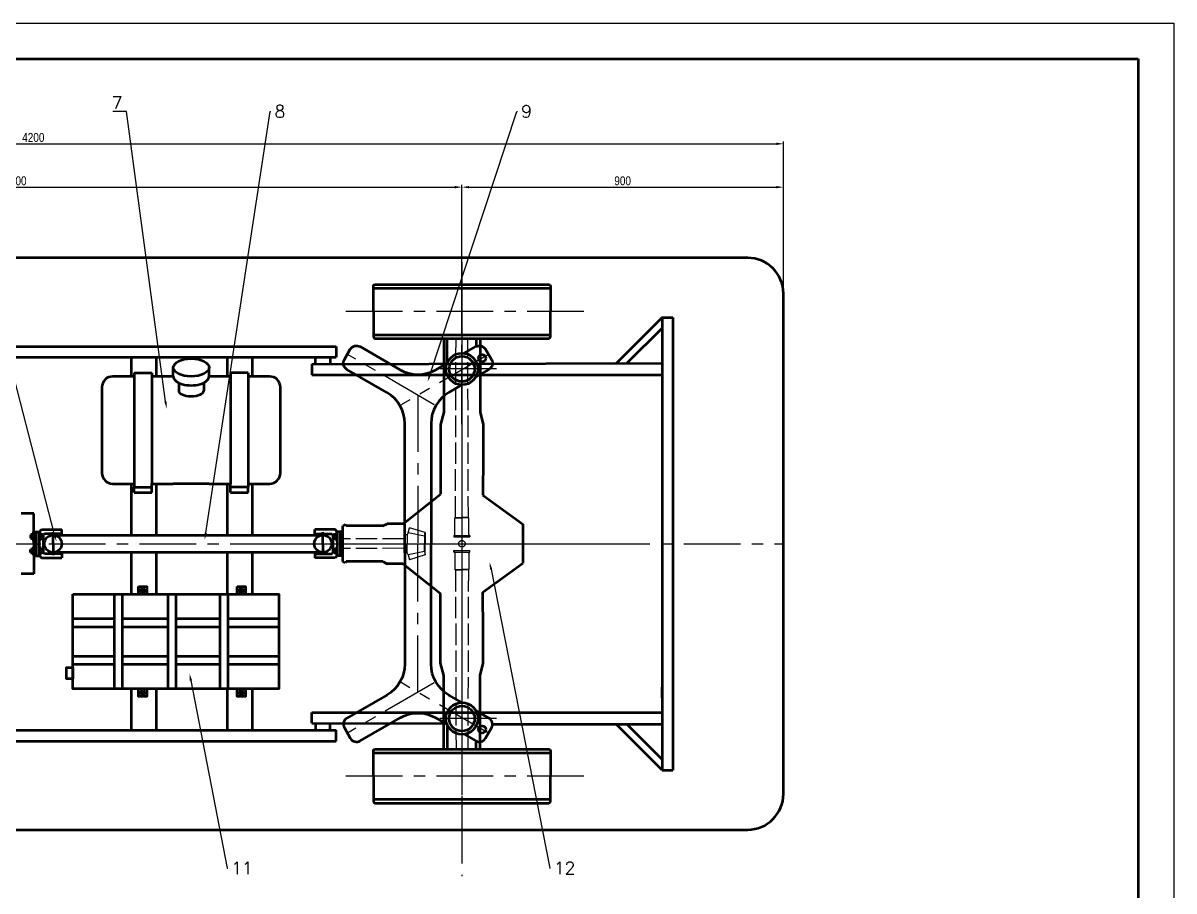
# Model space of a CAD drawing. Header units: millimetres. Extents: x 4452 to 5641, y 1905 to 2746.
# Drawn here: x 4996 to 5641, y 2260 to 2746 of the extents above; entities that cross this region are included whole.
import ezdxf
from ezdxf import colors
from ezdxf.entities.mleader import LeaderData, LeaderLine
from ezdxf.math import Vec2, Vec3

# ---------------------------------------------------------------- set-up
doc = ezdxf.new("R2010")
doc.units = ezdxf.units.MM
doc.linetypes.add('ACAD_ISO02W100', pattern=[15, 12, -3])
doc.linetypes.add('CENTER', pattern=[50.8, 31.75, -6.35, 6.35, -6.35])
for name, color, linetype, lineweight in [('中心线层', 1, 'CENTER', 25), ('总内框线', 7, 'Continuous', 50), ('标注层', 3, 'Continuous', 25), ('粗实线层', 250, 'Continuous', 50), ('虚线层', 4, 'ACAD_ISO02W100', 25)]:
    doc.layers.add(name, color=color, linetype=linetype, lineweight=lineweight)
doc.styles.get("Standard").update_dxf_attribs({"font": 'txt', "bigfont": 'gbcbig.shx'})
doc.styles.add('陈杰（2）', font='Arial.ttf', dxfattribs={"width": 0.8})
doc.dimstyles.new('ISO-25', dxfattribs={"dimtxt": 2.5, "dimasz": 2.5, "dimexe": 1.25, "dimexo": 0.625, "dimtad": 1, "dimtxsty": 'Standard', "dimcen": 2.5, "dimadec": 0, "dimazin": 0, "dimtfac": 1, "dimtmove": 0, "dimatfit": 3, "dimfxl": 1, "dimarcsym": 0})

# ---------------------------------------------------------------- blocks, each defined once
blk = doc.blocks.new('*X12')
at = {"layer": '粗实线层'}
for p, q in [((-50, 300), (-50, 325)), ((50, 300), (50, 325)), ((-160, 300), (-220, 300)), ((-160, 310), (-160, 300)), ((-160, 310), (-110, 310)), ((-160, 300), (-160, 0)), ((-110, 310), (-110, 300)), ((-50, 300), (-110, 300)), ((-110, 300), (-110, 0)), ((110, 300), (50, 300)), ((160, 310), (110, 310)), ((110, 310), (110, 300)), ((110, 300), (110, 0)), ((160, 310), (160, 300)), ((220, 300), (160, 300)), ((160, 300), (160, 0)), ((-250, 270), (-250, 30)), ((-35, 282.1), (-35, 260)), ((35, 282.1), (35, 260)), ((250, 30), (250, 270)), ((-220, 0), (-160, 0)), ((-160, 0), (-160, -10)), ((-110, 0), (-50, 0)), ((-110, -10), (-110, 0)), ((50, 0), (-50, 0)), ((50, 0), (110, 0)), ((110, -10), (110, 0)), ((160, 0), (220, 0)), ((160, 0), (160, -10)), ((-160, -25), (-160, -10)), ((-160, -10), (-110, -10)), ((-160, -10), (-110, -10)), ((-160, -25), (-110, -25)), ((-110, -25), (-110, -10)), ((160, -10), (110, -10)), ((110, -25), (110, -10)), ((110, -25), (160, -25)), ((160, -25), (160, -10))]:
    blk.add_line(p, q, dxfattribs=at)
for centre, start, end in [((-220, 270), 90, 180), ((220, 270), 0, 90), ((-220, 30), 180, 270), ((220, 30), 270, 360)]:
    blk.add_arc(centre, 30, start, end, dxfattribs=at)
blk.add_ellipse((0, 325), major_axis=(-50, 0), ratio=0.5, dxfattribs=at)
for centre, major_axis, ratio, start_param, end_param in [((0, 300), (-50, 0), 0.5, 0, 3.141593), ((0, 260), (35, 0), 0.428571, 3.141593, 6.283185)]:
    blk.add_ellipse(centre, major_axis=major_axis, ratio=ratio, start_param=start_param, end_param=end_param, dxfattribs=at)
blk = doc.blocks.new('*D13')
at = {"layer": 'Defpoints', "color": 0, "transparency": 16777216}
for p in [(5242.14, 2653.89), (4742.14, 2585.09), (5242.14, 2585.09)]:
    blk.add_point(p, dxfattribs=at)
at = {"layer": '标注层', "color": 0, "lineweight": -2, "transparency": 16777216}
for p, q in [((4742.14, 2587.09), (4742.14, 2655.14)), ((4746.14, 2653.89), (5238.14, 2653.89)), ((5242.14, 2587.09), (5242.14, 2655.14))]:
    blk.add_line(p, q, dxfattribs=at)
at = {"layer": '标注层', "color": 0, "transparency": 16777216}
for points in [[(4746.14, 2654.56), (4746.14, 2653.22), (4742.14, 2653.89)], [(5238.14, 2654.56), (5238.14, 2653.22), (5242.14, 2653.89)]]:
    blk.add_solid(points, dxfattribs=at)
at = {"layer": '标注层', "color": 0, "transparency": 16777216, "insert": (4992.14, 2657.42), "char_height": 5, "attachment_point": 5, "style": '陈杰（2）'}
blk.add_mtext('2500', dxfattribs=at)
blk = doc.blocks.new('*D14')
at = {"layer": 'Defpoints', "color": 0, "transparency": 16777216}
for p in [(5422.14, 2653.89), (5242.14, 2585.09), (5422.14, 2585.09)]:
    blk.add_point(p, dxfattribs=at)
at = {"layer": '标注层', "color": 0, "lineweight": -2, "transparency": 16777216}
for p, q in [((5242.14, 2587.09), (5242.14, 2655.14)), ((5246.14, 2653.89), (5418.14, 2653.89)), ((5422.14, 2587.09), (5422.14, 2655.14))]:
    blk.add_line(p, q, dxfattribs=at)
at = {"layer": '标注层', "color": 0, "transparency": 16777216}
for points in [[(5246.14, 2654.56), (5246.14, 2653.22), (5242.14, 2653.89)], [(5418.14, 2654.56), (5418.14, 2653.22), (5422.14, 2653.89)]]:
    blk.add_solid(points, dxfattribs=at)
at = {"layer": '标注层', "color": 0, "transparency": 16777216, "insert": (5332.14, 2657.42), "char_height": 5, "attachment_point": 5, "style": '陈杰（2）'}
blk.add_mtext('900', dxfattribs=at)
blk = doc.blocks.new('*D17')
at = {"layer": 'Defpoints', "color": 0, "transparency": 16777216}
for p in [(5422.14, 2678.15), (4582.14, 2595.09), (5422.14, 2595.09)]:
    blk.add_point(p, dxfattribs=at)
at = {"layer": '标注层', "color": 0, "lineweight": -2, "transparency": 16777216}
for p, q in [((4582.14, 2597.09), (4582.14, 2679.4)), ((4586.14, 2678.15), (5418.14, 2678.15)), ((5422.14, 2597.09), (5422.14, 2679.4))]:
    blk.add_line(p, q, dxfattribs=at)
at = {"layer": '标注层', "color": 0, "transparency": 16777216}
for points in [[(4586.14, 2678.82), (4586.14, 2677.49), (4582.14, 2678.15)], [(5418.14, 2678.82), (5418.14, 2677.49), (5422.14, 2678.15)]]:
    blk.add_solid(points, dxfattribs=at)
at = {"layer": '标注层', "color": 0, "transparency": 16777216, "insert": (5002.14, 2681.69), "char_height": 5, "attachment_point": 5, "style": '陈杰（2）'}
blk.add_mtext('4200', dxfattribs=at)

msp = doc.modelspace()

# ---------------------------------------------------------------- linework, layer by layer
for p, q in [((4451.8534, 2745.7386), (5640.8534, 2745.7386)), ((5640.8534, 2745.7386), (5640.8534, 1904.7386))]:
    msp.add_line(p, q)
at = {"layer": '中心线层', "lineweight": -3}
for p, q in [((5242.1446, 2612.0023), (5242.1446, 2268.2264)), ((5242.1446, 2612.0023), (5242.1446, 2268.2264)), ((5242.1446, 2612.0023), (5242.1446, 2268.2264)), ((5242.1446, 2611.0995), (5242.1446, 2556.9303)), ((5310.4052, 2584.3369), (5174.0047, 2584.3369)), ((5242.1446, 2351.0995), (5242.1446, 2296.9303)), ((5310.4052, 2324.3369), (5174.0047, 2324.3369))]:
    msp.add_line(p, q, dxfattribs=at)
at = {"layer": '中心线层'}
for p, q in [((5242.1446, 2521.2409), (5242.1446, 2593.8104)), ((5242.1446, 2584.3369), (5242.1446, 2324.3369)), ((5242.1446, 2584.3369), (5242.1446, 2324.3369)), ((5226.6738, 2532.1633), (5177.974, 2560.2801)), ((5256.9982, 2560.2801), (5208.0984, 2532.0478)), ((5261.4428, 2552.1397), (5224.3543, 2552.1397)), ((5217.4861, 2537.4678), (5217.4861, 2454.3369)), ((4872.9237, 2454.3369), (5038.634, 2454.3369)), ((4959.9925, 2454.3369), (5422.1446, 2454.3369)), ((5127.3517, 2454.3369), (5311.3584, 2454.3369)), ((5157.3517, 2454.3369), (5341.3584, 2454.3369)), ((5159.9697, 2454.3369), (5283.2254, 2454.3369)), ((5189.9697, 2454.3369), (5313.2254, 2454.3369)), ((5194.4843, 2454.3369), (5291.1791, 2454.3369)), ((5194.4843, 2454.3369), (5291.1791, 2454.3369)), ((5217.4861, 2371.2059), (5217.4861, 2454.3369)), ((5063.3971, 2426.5177), (5063.3971, 2429.7523)), ((5118.5911, 2426.5177), (5118.5911, 2429.7523)), ((5061.7183, 2428.1755), (5065.3071, 2428.1755)), ((5116.9122, 2428.1755), (5120.5011, 2428.1755)), ((5242.1446, 2387.4328), (5242.1446, 2327.6367)), ((5242.1446, 2387.4328), (5242.1446, 2327.6367)), ((5063.3971, 2369.2495), (5063.3971, 2372.4841)), ((5118.5908, 2369.2495), (5118.5908, 2372.4841)), ((5226.6738, 2376.5104), (5177.974, 2348.3936)), ((5256.9982, 2348.3936), (5208.0984, 2376.6259)), ((5061.7183, 2370.9073), (5065.3071, 2370.9073)), ((5116.9119, 2370.9073), (5120.5008, 2370.9073)), ((5261.4428, 2356.534), (5224.3543, 2356.534))]:
    msp.add_line(p, q, dxfattribs=at)
at = {"layer": '总内框线'}
for p, q in [((4471.8534, 2725.7386), (5620.8534, 2725.7386)), ((5620.8534, 2725.7386), (5620.8534, 1924.7386))]:
    msp.add_line(p, q, dxfattribs=at)
at = {"layer": '粗实线层'}
for p, q in [((5192.5446, 2597.3369), (5291.7446, 2597.3369)), ((5354.254, 2581.0388), (5328.5138, 2555.2987)), ((5354.254, 2581.0388), (5354.254, 2327.6349)), ((5354.254, 2581.0388), (5360.254, 2581.0388)), ((5360.254, 2581.0388), (5360.254, 2327.6349)), ((5354.254, 2575.0388), (5334.5323, 2555.3171)), ((5192.5446, 2571.3369), (5291.7446, 2571.3369)), ((5231.9446, 2569.2369), (5231.9446, 2527.9861)), ((5233.8358, 2555.3962), (5233.8358, 2569.2369)), ((5250.1446, 2569.2369), (5250.1446, 2564.797)), ((5252.3446, 2569.2369), (5252.3446, 2527.9861)), ((4824.5649, 2564.7215), (5171.6283, 2564.7215)), ((4824.5649, 2558.7215), (5171.6283, 2558.7215)), ((5056.8415, 2558.7215), (5056.8415, 2547.952)), ((5070.8415, 2558.7215), (5070.8415, 2547.952)), ((5110.686, 2558.7215), (5110.686, 2547.952)), ((5124.686, 2558.7215), (5124.686, 2547.952)), ((5160.1753, 2554.815), (5160.1753, 2558.7215)), ((5168.2822, 2558.7215), (5168.2822, 2554.8398)), ((5171.6283, 2564.7215), (5171.6283, 2558.7215)), ((5158.1147, 2554.9223), (5289.205, 2555.1781)), ((5158.1147, 2554.8087), (5158.1147, 2548.8398)), ((5289.205, 2555.1781), (5354.254, 2555.3776)), ((5158.1147, 2548.8398), (5281.8862, 2548.8398)), ((5281.8862, 2548.8398), (5354.254, 2548.8398)), ((5354.254, 2540.5071), (5354.254, 2534.5071)), ((5231.9446, 2527.9861), (5230.196, 2521.0748)), ((5252.3446, 2527.9861), (5254.0932, 2521.0748)), ((5230.196, 2521.0748), (5230.196, 2482.125)), ((5254.0932, 2521.0748), (5254.0932, 2503.5117)), ((5254.0932, 2503.5117), (5253.9015, 2481.4856)), ((5056.8415, 2487.952), (5056.8415, 2459.2115)), ((5070.8415, 2487.952), (5070.8415, 2459.2098)), ((5110.686, 2487.952), (5110.686, 2459.205)), ((5124.686, 2487.952), (5124.686, 2459.2033)), ((5209.2858, 2465.5233), (5230.196, 2482.125)), ((5253.9015, 2481.4856), (5276.1551, 2465.2443)), ((5002.3509, 2471.2299), (4995.3309, 2471.2299)), ((5002.3509, 2454.3369), (5002.3509, 2471.2299)), ((5005.5909, 2461.0869), (5006.756, 2462.2569)), ((5006.756, 2462.2569), (5018.1009, 2462.2569)), ((5018.1009, 2459.9169), (5018.1009, 2462.2569)), ((5171.0876, 2462.2511), (5159.7364, 2462.2511)), ((5159.7364, 2459.9111), (5159.7364, 2462.2511)), ((5172.2464, 2461.0811), (5171.0876, 2462.2511)), ((5176.8305, 2465.0376), (5175.4864, 2464.3328)), ((5175.4864, 2444.341), (5175.4864, 2464.3328)), ((5177.3199, 2464.3328), (5176.8305, 2465.0376)), ((5197.8214, 2464.3328), (5177.3199, 2464.3328)), ((5197.8214, 2464.3328), (5200.3316, 2465.5233)), ((5209.3992, 2465.5233), (5200.3316, 2465.5233)), ((5276.1551, 2465.2443), (5276.1551, 2443.4294)), ((5001.4509, 2459.2869), (5000.5509, 2459.2869)), ((5000.5509, 2459.2869), (5000.5509, 2457.4869)), ((5000.5509, 2457.4869), (5001.4509, 2457.4869)), ((5002.3509, 2460.1869), (5001.4509, 2460.1869)), ((5001.4509, 2460.1869), (5001.4509, 2459.2869)), ((5001.4509, 2459.2869), (5001.4509, 2457.4869)), ((5001.4509, 2457.4869), (5001.4509, 2456.5869)), ((5001.4509, 2456.5869), (5002.3509, 2456.5869)), ((5002.3509, 2454.3369), (5002.3509, 2461.0869)), ((5002.3509, 2461.0869), (5005.5909, 2461.0869)), ((5003.9709, 2447.5869), (5003.9709, 2461.0869)), ((5005.5909, 2447.5869), (5005.5909, 2461.0869)), ((5005.5909, 2460.1869), (5006.4909, 2460.1869)), ((5006.4909, 2456.5869), (5005.5909, 2456.5869)), ((5006.4909, 2460.1869), (5006.4909, 2459.2869)), ((5006.4909, 2459.2869), (5007.3909, 2459.2869)), ((5006.4909, 2459.2869), (5006.4909, 2457.4869)), ((5007.3909, 2457.4869), (5006.4909, 2457.4869)), ((5006.4909, 2457.4869), (5006.4909, 2456.5869)), ((5007.3909, 2459.2869), (5007.3909, 2457.4869)), ((5008.3696, 2459.9169), (5007.9309, 2459.4826)), ((5007.9309, 2449.1989), (5007.9309, 2459.4826)), ((5018.1009, 2459.9169), (5008.3696, 2459.9169)), ((5013.202, 2454.3542), (5013.202, 2460.8781)), ((5013.2598, 2459.2138), (5164.2825, 2459.1969)), ((5151.0298, 2459.2179), (5158.9807, 2459.2179)), ((5159.7364, 2459.9111), (5169.4676, 2459.9111)), ((5164.2825, 2454.3369), (5164.2825, 2460.8165)), ((5169.4676, 2459.9111), (5169.9064, 2459.4691)), ((5169.9064, 2459.4691), (5169.9064, 2449.1855)), ((5171.3464, 2459.2811), (5170.4464, 2459.2811)), ((5170.4464, 2459.2811), (5170.4464, 2457.4811)), ((5170.4464, 2457.4811), (5171.3464, 2457.4811)), ((5172.2464, 2460.1811), (5171.3464, 2460.1811)), ((5171.3464, 2460.1811), (5171.3464, 2459.2811)), ((5171.3464, 2459.2811), (5171.3464, 2457.4811)), ((5171.3464, 2457.4811), (5171.3464, 2456.5811)), ((5171.3464, 2456.5811), (5172.2464, 2456.5811)), ((5173.8664, 2461.0811), (5172.2464, 2461.0811)), ((5172.2464, 2461.0811), (5172.2464, 2447.5811)), ((5172.2464, 2461.0811), (5172.2464, 2460.1811)), ((5175.4864, 2461.0811), (5173.8664, 2461.0811)), ((5173.8664, 2461.0811), (5173.8664, 2447.5811)), ((5000.5509, 2449.3869), (5000.5509, 2451.1869)), ((5000.5509, 2451.1869), (5001.4509, 2451.1869)), ((5001.4509, 2449.3869), (5000.5509, 2449.3869)), ((5001.4509, 2451.1869), (5001.4509, 2452.0869)), ((5001.4509, 2452.0869), (5002.3509, 2452.0869)), ((5001.4509, 2451.1869), (5001.4509, 2449.3869)), ((5001.4509, 2448.4869), (5001.4509, 2449.3869)), ((5002.3509, 2454.3369), (5002.3509, 2447.5869)), ((5002.3509, 2454.3369), (5002.3509, 2437.4439)), ((5006.4909, 2452.0869), (5005.5909, 2452.0869)), ((5006.4909, 2451.1869), (5006.4909, 2452.0869)), ((5007.3909, 2451.1869), (5006.4909, 2451.1869)), ((5006.4909, 2451.1869), (5006.4909, 2449.3869)), ((5006.4909, 2448.4869), (5006.4909, 2449.3869)), ((5006.4909, 2449.3869), (5007.3909, 2449.3869)), ((5007.3909, 2449.3869), (5007.3909, 2451.1869)), ((5007.9309, 2454.3369), (5008.3809, 2454.3369)), ((5008.3696, 2448.7569), (5007.9309, 2449.1989)), ((5013.202, 2454.3542), (5013.202, 2448.0178)), ((5164.1151, 2449.4798), (5013.202, 2449.4942)), ((5056.8415, 2449.4915), (5056.8415, 2426.1341)), ((5070.8415, 2449.4898), (5070.8415, 2426.1341)), ((5110.686, 2449.485), (5110.686, 2426.1341)), ((5124.686, 2449.4832), (5124.686, 2426.1341)), ((5164.2825, 2454.3369), (5164.2825, 2448.024)), ((5169.4676, 2448.7511), (5169.9064, 2449.1855)), ((5170.4464, 2449.3811), (5170.4464, 2451.1811)), ((5170.4464, 2451.1811), (5171.3464, 2451.1811)), ((5171.3464, 2449.3811), (5170.4464, 2449.3811)), ((5171.3464, 2451.1811), (5171.3464, 2452.0811)), ((5171.3464, 2452.0811), (5172.2464, 2452.0811)), ((5171.3464, 2451.1811), (5171.3464, 2449.3811)), ((5171.3464, 2448.4811), (5171.3464, 2449.3811)), ((5002.3509, 2448.4869), (5001.4509, 2448.4869)), ((5002.3509, 2447.5869), (5003.9709, 2447.5869)), ((5003.9709, 2447.5869), (5005.5909, 2447.5869)), ((5005.5909, 2448.4869), (5006.4909, 2448.4869)), ((5005.5909, 2447.5869), (5006.7496, 2446.4169)), ((5006.7496, 2446.4169), (5018.1009, 2446.4169)), ((5018.1009, 2448.7569), (5008.3696, 2448.7569)), ((5018.1009, 2448.7569), (5018.1009, 2446.4169)), ((5159.7364, 2448.7511), (5159.7364, 2446.4111)), ((5159.7364, 2448.7511), (5169.4676, 2448.7511)), ((5171.0813, 2446.4111), (5159.7364, 2446.4111)), ((5172.2464, 2447.5811), (5171.0813, 2446.4111)), ((5172.2464, 2448.4811), (5171.3464, 2448.4811)), ((5175.4864, 2447.5811), (5172.2464, 2447.5811)), ((5176.8305, 2443.6361), (5175.4864, 2444.341)), ((5177.3199, 2444.341), (5176.8305, 2443.6361)), ((5197.8214, 2444.341), (5177.3199, 2444.341)), ((5197.8214, 2444.341), (5200.3316, 2443.1504)), ((5209.2858, 2443.1504), (5200.3316, 2443.1504)), ((5209.2858, 2443.1504), (5230.196, 2426.5488)), ((5253.9015, 2427.1881), (5276.1551, 2443.4294)), ((5002.3509, 2437.4439), (4995.3309, 2437.4439)), ((5047.4906, 2426.1341), (5047.4906, 2373.1953)), ((5051.9246, 2426.1341), (5051.9246, 2373.1953)), ((5077.4674, 2426.1341), (5077.4674, 2373.1953)), ((5081.9014, 2426.1341), (5081.9014, 2373.1953)), ((5106.6427, 2426.1341), (5106.6427, 2373.1953)), ((5111.0767, 2426.1341), (5111.0767, 2373.1953)), ((5230.196, 2387.599), (5230.196, 2426.5488)), ((5254.0932, 2405.162), (5253.9015, 2427.1881)), ((5024.2638, 2412.4676), (5047.4906, 2412.4676)), ((5051.9246, 2412.4676), (5077.4674, 2412.4676)), ((5081.9014, 2412.4676), (5106.6427, 2412.4676)), ((5111.0767, 2412.4676), (5139.5391, 2412.4676)), ((5024.2638, 2407.8425), (5047.4906, 2407.8425)), ((5051.9246, 2407.8425), (5077.4674, 2407.8425)), ((5081.9014, 2407.8425), (5106.6427, 2407.8425)), ((5111.0767, 2407.8425), (5139.5391, 2407.8425)), ((5254.0932, 2387.599), (5254.0932, 2405.162)), ((5024.2638, 2391.487), (5047.4906, 2391.487)), ((5051.9246, 2391.487), (5077.4674, 2391.487)), ((5081.9014, 2391.487), (5106.6427, 2391.487)), ((5111.0767, 2391.487), (5139.5391, 2391.487)), ((5024.2638, 2386.8618), (5047.4906, 2386.8618)), ((5051.9246, 2386.8618), (5077.4674, 2386.8618)), ((5081.9014, 2386.8618), (5106.6427, 2386.8618)), ((5111.0767, 2386.8618), (5139.5391, 2386.8618)), ((5231.9446, 2380.6877), (5230.196, 2387.599)), ((5252.3446, 2380.6877), (5254.0932, 2387.599)), ((5231.9446, 2339.4369), (5231.9446, 2380.6877)), ((5252.3446, 2339.4369), (5252.3446, 2380.6877)), ((5056.8415, 2373.1953), (5056.8415, 2349.9522)), ((5070.8415, 2373.1953), (5070.8415, 2349.9522)), ((5110.686, 2373.1953), (5110.686, 2349.9522)), ((5124.686, 2373.1953), (5124.686, 2349.9522)), ((5354.254, 2368.1666), (5354.254, 2374.1666)), ((5158.1147, 2359.8339), (5281.8862, 2359.8339)), ((5158.1147, 2353.8651), (5158.1147, 2359.8339)), ((5281.8862, 2359.8339), (5354.254, 2359.8339)), ((5158.1147, 2353.8976), (5231.9446, 2353.7514)), ((5160.1753, 2353.8588), (5160.1753, 2349.9522)), ((5168.2822, 2349.9522), (5168.2822, 2353.8339)), ((5233.8358, 2353.2775), (5233.8358, 2339.4369)), ((5259.2099, 2353.3196), (5354.254, 2353.2962)), ((5354.254, 2327.6349), (5328.5138, 2353.3751)), ((5354.254, 2333.6349), (5334.5323, 2353.3566)), ((4824.5649, 2349.9522), (5171.6283, 2349.9522)), ((5171.6283, 2343.9522), (5171.6283, 2349.9522)), ((4824.5649, 2343.9522), (5171.6283, 2343.9522)), ((5250.1446, 2339.4369), (5250.1446, 2343.8767)), ((5192.5446, 2337.3369), (5291.7446, 2337.3369)), ((5354.254, 2327.6349), (5360.254, 2327.6349)), ((5192.5446, 2311.3369), (5291.7446, 2311.3369))]:
    msp.add_line(p, q, dxfattribs=at)
msp.add_lwpolyline([(4602.1446, 2294.3369), (5402.1446, 2294.3369, 0.41421356), (5422.1446, 2314.3369), (5422.1446, 2594.3369, 0.41421356), (5402.1446, 2614.3369), (4602.1446, 2614.3369, 0.41421356), (4582.1446, 2594.3369), (4582.1446, 2314.3369, 0.41421356)], format="xyb", close=True, dxfattribs=at)
for points in [[(5192.5446, 2584.3369), (5192.5446, 2598.4369, -0.41421356), (5193.5446, 2599.4369), (5290.7446, 2599.4369, -0.41421356), (5291.7446, 2598.4369), (5291.7446, 2584.3369)], [(5192.5446, 2584.3369), (5192.5446, 2570.2369, 0.41421356), (5193.5446, 2569.2369), (5290.7446, 2569.2369, 0.41421356), (5291.7446, 2570.2369), (5291.7446, 2584.3369)], [(5210.1345, 2454.3369), (5210.1345, 2521.6764, 0.26794919), (5200.1345, 2538.9969), (5177.7623, 2551.9135, -0.41421356), (5176.2982, 2557.3776), (5179.6498, 2563.1827, -0.41421356), (5185.1139, 2564.6468), (5207.4861, 2551.7302, 0.26794919), (5227.4861, 2551.7302), (5233.8358, 2555.3962)], [(5243.4788, 2560.9636), (5249.8583, 2564.6468, -0.41421356), (5255.3224, 2563.1827), (5258.674, 2557.3776, -0.41421356), (5257.2099, 2551.9135), (5249.8732, 2547.6776)], [(5242.1446, 2543.2155), (5234.8377, 2538.9969, 0.26794919), (5224.8377, 2521.6764), (5224.8377, 2454.3369)], [(5210.1345, 2454.3369), (5210.1345, 2386.9974, -0.26794919), (5200.1345, 2369.6769), (5177.7623, 2356.7603, 0.41421356), (5176.2982, 2351.2962), (5179.6498, 2345.491, 0.41421356), (5185.1139, 2344.0269), (5207.4861, 2356.9435, -0.26794919), (5227.4861, 2356.9435), (5233.8358, 2353.2775)], [(5242.1446, 2365.4582), (5234.8377, 2369.6769, -0.26794919), (5224.8377, 2386.9974), (5224.8377, 2454.3369)], [(5243.4788, 2347.7102), (5249.8583, 2344.0269, 0.41421356), (5255.3224, 2345.491), (5258.674, 2351.2962, 0.41421356), (5257.2099, 2356.7603), (5249.8732, 2360.9961)], [(5192.5446, 2324.3369), (5192.5446, 2338.4369, -0.41421356), (5193.5446, 2339.4369), (5290.7446, 2339.4369, -0.41421356), (5291.7446, 2338.4369), (5291.7446, 2324.3369)], [(5192.5446, 2324.3369), (5192.5446, 2310.2369, 0.41421356), (5193.5446, 2309.2369), (5290.7446, 2309.2369, 0.41421356), (5291.7446, 2310.2369), (5291.7446, 2324.3369)]]:
    msp.add_lwpolyline(points, format="xyb", dxfattribs=at)
for points in [[(5061.0208, 2430.4635), (5065.7735, 2430.4635), (5065.7735, 2426.134), (5061.0208, 2426.134)], [(5116.2148, 2430.4635), (5120.9675, 2430.4635), (5120.9675, 2426.134), (5116.2148, 2426.134)], [(5024.2638, 2426.1341), (5139.5391, 2426.1341), (5139.5391, 2373.1953), (5024.2638, 2373.1953)], [(5024.2638, 2378.7605), (5020.709, 2378.7605), (5020.709, 2385.0381), (5024.2638, 2385.0381)], [(5061.0208, 2373.1953), (5065.7735, 2373.1953), (5065.7735, 2368.8658), (5061.0208, 2368.8658)], [(5116.2145, 2373.1953), (5120.9672, 2373.1953), (5120.9672, 2368.8658), (5116.2145, 2368.8658)]]:
    msp.add_lwpolyline(points, close=True, dxfattribs=at)
for centre, radius in [((5242.1446, 2552.1397), 8.9242), ((5242.1446, 2552.1397), 7.089), ((5253.4504, 2558.2318), 2.0317), ((5013.202, 2454.3542), 4.86), ((5164.2825, 2454.3369), 4.86), ((5063.3971, 2428.1755), 1.144), ((5118.5911, 2428.1755), 1.144), ((5063.3971, 2370.9073), 1.144), ((5118.5908, 2370.9073), 1.144), ((5242.1446, 2356.534), 8.9242), ((5242.1446, 2356.534), 7.089), ((5253.4504, 2350.4419), 2.0317)]:
    msp.add_circle(centre, radius, dxfattribs=at)
at = {"layer": '虚线层'}
for p, q in [((5238.5446, 2469.0213), (5238.8446, 2569.2369)), ((5245.7446, 2469.0213), (5245.4446, 2569.2369)), ((5238.5446, 2469.0213), (5238.2164, 2468.753)), ((5238.2164, 2459.3264), (5238.2164, 2468.753)), ((5238.2164, 2468.753), (5242.1446, 2468.753)), ((5238.5446, 2469.0213), (5242.1446, 2469.0213)), ((5245.7446, 2469.0213), (5242.1446, 2469.0213)), ((5246.0728, 2468.753), (5242.1446, 2468.753)), ((5245.7446, 2469.0213), (5246.0728, 2468.753)), ((5246.0728, 2459.6264), (5246.0728, 2468.753)), ((5212.0697, 2460.4447), (5212.7257, 2463.2862)), ((5221.6231, 2460.5796), (5212.7257, 2463.2862)), ((5209.7122, 2457.0369), (5175.5122, 2457.0369)), ((5211.5122, 2459.3416), (5209.7122, 2459.3416)), ((5209.7122, 2459.3416), (5209.7122, 2454.3369)), ((5209.7122, 2454.3369), (5209.7122, 2458.8369)), ((5212.0697, 2460.4447), (5211.5122, 2459.3416)), ((5211.5122, 2459.3416), (5211.5122, 2454.3369)), ((5221.1655, 2458.5975), (5212.0697, 2460.4447)), ((5221.1624, 2458.584), (5221.6231, 2460.5796)), ((5221.1624, 2458.584), (5221.1624, 2454.3369)), ((5221.6231, 2460.5796), (5221.6231, 2454.3369)), ((5237.6764, 2459.0264), (5237.6764, 2458.1264)), ((5237.9164, 2459.0264), (5237.6764, 2459.0264)), ((5237.6764, 2458.1264), (5246.6128, 2458.1264)), ((5237.9164, 2459.0264), (5246.3728, 2459.0264)), ((5246.0728, 2459.6264), (5246.0728, 2459.3264)), ((5246.3728, 2459.0264), (5246.6128, 2459.0264)), ((5246.6128, 2459.0264), (5246.6128, 2458.1264)), ((5209.7122, 2451.8345), (5175.5122, 2451.6369)), ((5209.7122, 2449.3322), (5209.7122, 2454.3369)), ((5209.7122, 2454.3369), (5209.7122, 2449.8369)), ((5211.5122, 2449.3322), (5209.7122, 2449.3322)), ((5211.5122, 2449.3322), (5211.5122, 2454.3369)), ((5212.0697, 2448.229), (5211.5122, 2449.3322)), ((5221.1655, 2450.0763), (5212.0697, 2448.229)), ((5221.1624, 2450.0898), (5221.1624, 2454.3369)), ((5221.1624, 2450.0898), (5221.6231, 2448.0941)), ((5221.6231, 2448.0941), (5221.6231, 2454.3369)), ((5237.6764, 2449.6474), (5237.6764, 2450.5474)), ((5237.6764, 2450.5474), (5246.6128, 2450.5474)), ((5237.9164, 2449.6474), (5237.6764, 2449.6474)), ((5237.9164, 2449.6474), (5246.3728, 2449.6474)), ((5238.2164, 2449.3474), (5238.2164, 2439.9207)), ((5246.0728, 2449.0474), (5246.0728, 2449.3474)), ((5246.0728, 2449.0474), (5246.0728, 2439.9207)), ((5246.3728, 2449.6474), (5246.6128, 2449.6474)), ((5246.6128, 2449.6474), (5246.6128, 2450.5474)), ((5212.0697, 2448.229), (5212.7257, 2445.3875)), ((5221.6231, 2448.0941), (5212.7257, 2445.3875)), ((5238.2164, 2439.9207), (5242.1446, 2439.9207)), ((5238.5446, 2439.6525), (5238.2164, 2439.9207)), ((5238.5446, 2439.6525), (5238.8419, 2339.4369)), ((5238.5446, 2439.6525), (5242.1446, 2439.6525)), ((5246.0728, 2439.9207), (5242.1446, 2439.9207)), ((5245.7446, 2439.6525), (5242.1446, 2439.6525)), ((5245.7446, 2439.6525), (5245.4473, 2339.4369)), ((5245.7446, 2439.6525), (5246.0728, 2439.9207))]:
    msp.add_line(p, q, dxfattribs=at)
msp.add_circle((5242.1446, 2454.3369), 1.8, dxfattribs=at)
for centre, start, end in [((5237.9164, 2459.3264), 270, 360), ((5246.3728, 2459.3264), 180, 270), ((5237.9164, 2449.3474), 0, 90), ((5246.3728, 2449.3474), 90, 180)]:
    msp.add_arc(centre, 0.3, start, end, dxfattribs=at)

# ---------------------------------------------------------------- block references
at = {"layer": '粗实线层', "xscale": 0.2, "yscale": 0.2, "zscale": 0.2}
msp.add_blockref('*X12', (5090.5303, 2487.952), dxfattribs=at)

# ---------------------------------------------------------------- dimensions: what is measured, and where the dimension line sits
at = {"layer": '标注层'}
for base, p1, p2, override, picture, middle in [((5422.1446, 2678.1549), (4582.1446, 2595.093), (5422.1446, 2595.093), {"dimtxt": 5, "dimasz": 4, "dimexo": 2, "dimgap": 1, "dimlfac": 5, "dimdsep": 46, "dimtxsty": '陈杰（2）'}, '*D17', (5002.1446, 2681.689)), ((5242.1446, 2653.8884), (4742.1446, 2585.093), (5242.1446, 2585.093), {"dimtxt": 5, "dimasz": 4, "dimexo": 2, "dimgap": 1, "dimlfac": 5, "dimdsep": 46, "dimtxsty": '陈杰（2）', "dimtmove": 1}, '*D13', (4992.1446, 2657.4225)), ((5422.1446, 2653.8884), (5242.1446, 2585.093), (5422.1446, 2585.093), {"dimtxt": 5, "dimasz": 4, "dimexo": 2, "dimgap": 1, "dimlfac": 5, "dimdsep": 46, "dimtxsty": '陈杰（2）', "dimtmove": 1}, '*D14', (5332.1446, 2657.4225))]:
    dim = msp.add_linear_dim(base=base, p1=p1, p2=p2, dimstyle='ISO-25', override=override, dxfattribs=at)
    dim.commit()
    dim.dimension.update_dxf_attribs({"geometry": picture, "text_midpoint": middle})

# ---------------------------------------------------------------- leaders
ml = msp.add_multileader_mtext('Standard', dxfattribs=at)
ml.set_content('6', color=256)
ml.set_leader_properties()
ml.build(insert=Vec2(0, 0))
ml.multileader.update_dxf_attribs({"text_right_attachment_type": 6, "dogleg_length": 0.36})
ctx = ml.context
ctx.base_point, ctx.char_height, ctx.plane_origin = Vec3(4943.731, 2701.1961), 7, Vec3(5015.0393, 2455.6462)
ctx.right_attachment, ctx.text_align_type = 6, 2
notes = []
notes.append((ctx, [(0, (1, 1, 0), (4952.7577, 2696.2961), (-1, 0), 0.36, [(0, [(5015.0393, 2455.6462)], 0, [])])]))
ctx.mtext.insert, ctx.mtext.alignment, ctx.mtext.flow_direction = Vec3(4950.3977, 2704.6961), 3, 5
ml = msp.add_multileader_mtext('Standard', dxfattribs=at)
ml.set_content('7', color=256)
ml.set_leader_properties()
ml.build(insert=Vec2(0, 0))
ml.multileader.update_dxf_attribs({"text_right_attachment_type": 6, "dogleg_length": 0.36})
ctx = ml.context
ctx.base_point, ctx.char_height, ctx.plane_origin = Vec3(5045.3376, 2701.1961), 7, Vec3(5076.7566, 2529.9329)
ctx.right_attachment, ctx.text_align_type = 6, 2
notes.append((ctx, [(0, (1, 1, 0), (5054.3643, 2696.2961), (-1, 0), 0.36, [(0, [(5076.7566, 2529.9329)], 0, [])])]))
ctx.mtext.insert, ctx.mtext.alignment, ctx.mtext.flow_direction = Vec3(5052.0043, 2704.6961), 3, 5
ml = msp.add_multileader_mtext('Standard', dxfattribs=at)
ml.set_content('8', color=256)
ml.set_leader_properties()
ml.build(insert=Vec2(0, 0))
ml.multileader.update_dxf_attribs({"text_right_attachment_type": 6, "dogleg_length": 0.36})
ctx = ml.context
ctx.base_point, ctx.char_height, ctx.plane_origin = Vec3(5135.2095, 2696.2961), 7, Vec3(5098.0812, 2456.5109)
ctx.right_attachment = 6
notes.append((ctx, [(0, (1, 1, 0), (5134.8495, 2696.2961), (1, 0), 0.36, [(0, [(5098.0812, 2456.5109)], 0, [])])]))
ctx.mtext.insert, ctx.mtext.flow_direction = Vec3(5137.2095, 2699.7961), 5
ml = msp.add_multileader_mtext('Standard', dxfattribs=at)
ml.set_content('9', color=256)
ml.set_leader_properties()
ml.build(insert=Vec2(0, 0))
ml.multileader.update_dxf_attribs({"text_right_attachment_type": 6, "dogleg_length": 0.36})
ctx = ml.context
ctx.base_point, ctx.char_height, ctx.plane_origin = Vec3(5273.2846, 2696.2961), 7, Vec3(5222.9106, 2544.9404)
ctx.right_attachment = 6
notes.append((ctx, [(0, (1, 1, 0), (5272.9246, 2696.2961), (1, 0), 0.36, [(0, [(5222.9106, 2544.9404)], 0, [])])]))
ctx.mtext.insert, ctx.mtext.flow_direction = Vec3(5275.2846, 2699.7961), 5
ml = msp.add_multileader_mtext('Standard', dxfattribs=at)
ml.set_content('12', color=256)
ml.set_leader_properties()
ml.build(insert=Vec2(0, 0))
ml.multileader.update_dxf_attribs({"text_right_attachment_type": 6, "dogleg_length": 0.36})
ctx = ml.context
ctx.base_point, ctx.char_height, ctx.plane_origin = Vec3(5291.6353, 2272.865), 7, Vec3(5257.6864, 2443.9529)
ctx.right_attachment = 6
notes.append((ctx, [(0, (1, 1, 0), (5291.2753, 2272.865), (1, 0), 0.36, [(0, [(5257.6864, 2443.9529)], 0, [])])]))
ctx.mtext.insert, ctx.mtext.flow_direction = Vec3(5293.6353, 2276.365), 5
ml = msp.add_multileader_mtext('Standard', dxfattribs=at)
ml.set_content('11', color=256)
ml.set_leader_properties()
ml.build(insert=Vec2(0, 0))
ml.multileader.update_dxf_attribs({"text_right_attachment_type": 6, "dogleg_length": 0.36})
ctx = ml.context
ctx.base_point, ctx.char_height, ctx.plane_origin = Vec3(5111.028, 2272.865), 7, Vec3(5089.5832, 2381.8006)
ctx.right_attachment = 6
notes.append((ctx, [(1, (1, 1, 0), (5110.668, 2272.865), (1, 0), 0.36, [(0, [(5089.5832, 2381.8006)], 0, [])])]))
ctx.mtext.insert, ctx.mtext.flow_direction = Vec3(5113.028, 2276.365), 5
for ctx, leaders in notes:
    for number, flags, end, landing, length, lines in leaders:
        leader = LeaderData()
        leader.index, (leader.has_last_leader_line, leader.has_dogleg_vector, leader.attachment_direction) = number, flags
        leader.last_leader_point, leader.dogleg_vector, leader.dogleg_length = Vec3(end), Vec3(landing), length
        for number, points, colour, breaks in lines:
            line = LeaderLine()
            line.index, line.vertices, line.color, line.breaks = number, Vec3.list(points), colors.encode_raw_color(colour), breaks
            leader.lines.append(line)
        ctx.leaders.append(leader)

doc.saveas('drawing.dxf')
